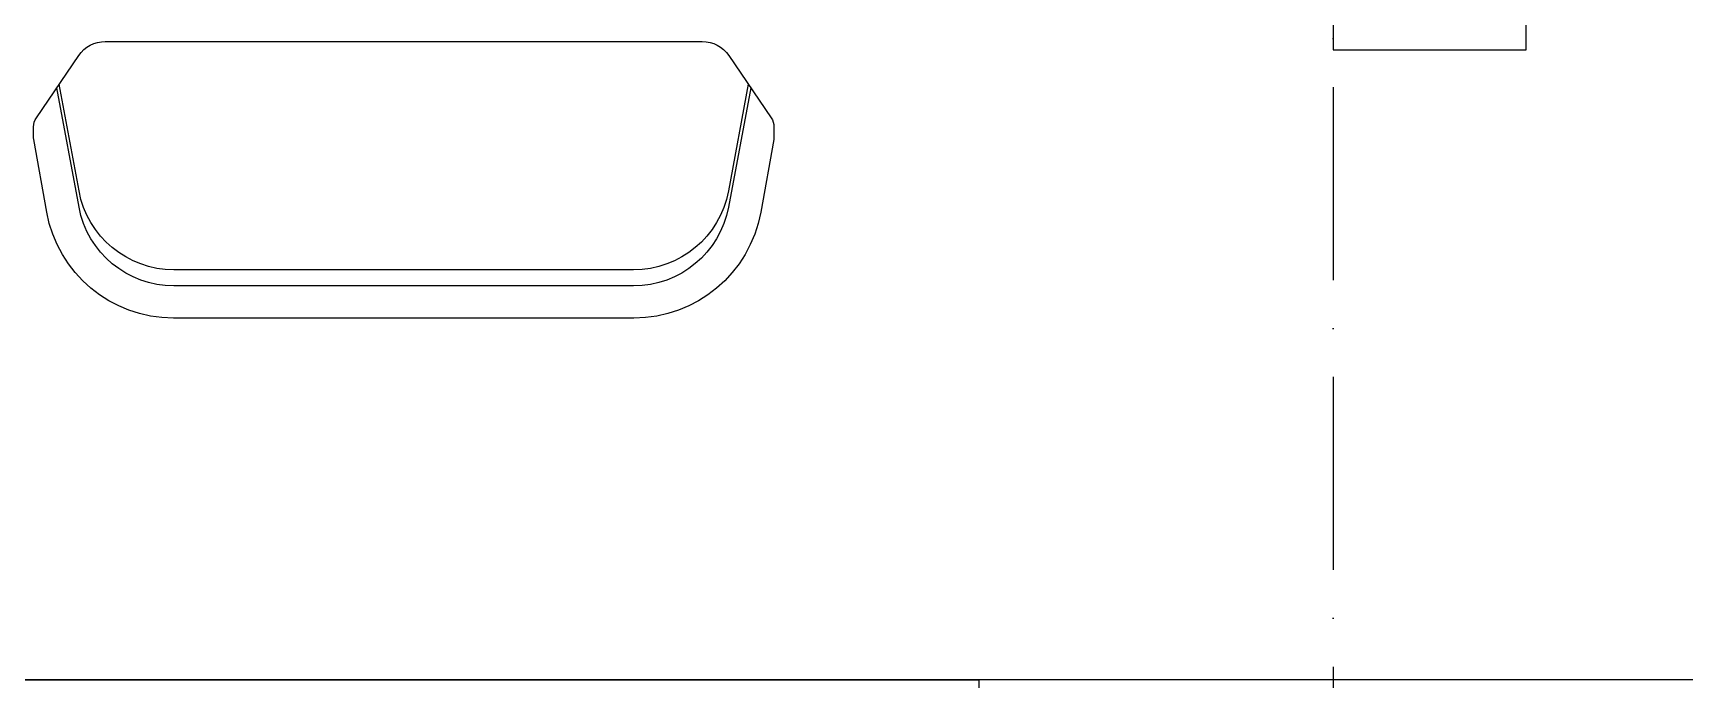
# Model space of a CAD drawing. Header units: millimetres. Extents: x 82776 to 137242, y 11666 to 27998.
# Drawn here: x 103343 to 103856, y 22512 to 22713 of the extents above; entities that cross this region are included whole.
import ezdxf

# ---------------------------------------------------------------- set-up
doc = ezdxf.new("R2010")
doc.units = ezdxf.units.MM
doc.linetypes.add('ACAD_ISO10W100', pattern=[18, 12, -3, 0, -3])
doc.layers.add('0_IFC_Area', color=100, linetype='Continuous', plot=False)
for name, color, linetype in [('0_IFC_Grid', 14, 'ACAD_ISO10W100'), ('2_IFC_Wall', 130, 'Continuous'), ('6_IFC_Furniture', 35, 'Continuous')]:
    doc.layers.add(name, color=color, linetype=linetype)

# ---------------------------------------------------------------- blocks, each defined once
blk = doc.blocks.new('*U694')
blk.add_wipeout([(0, 0), (240, 0), (240, -60), (0, -60)]).dxf.layer = '6_IFC_Furniture'
at = {"layer": '6_IFC_Furniture', "transparency": 33554687}
blk.add_lwpolyline([(0, -60), (0, 0), (240, 0), (240, -60)], close=True, dxfattribs=at)
blk = doc.blocks.new('bdlobikltk1pl')
blk.add_wipeout([(-100.98, -81.62), (-114.13, -62.27), (-114.78, -60.93), (-115, -59.46), (-115, -57.95), (-115, -56.44), (-114.49, -53.15), (-110.89, -32.97), (-110.57, -31.39), (-110.13, -29.59), (-109.41, -27.21), (-108.85, -25.67), (-107.01, -21.56), (-106.21, -20.1), (-104.8, -17.83), (-103.2, -15.59), (-101.86, -13.95), (-100.23, -12.16), (-100.11, -12.03), (-100.11, -12.03), (-97.19, -9.33), (-97.19, -9.33), (-95.52, -8.01), (-95.52, -8.01), (-93.33, -6.47), (-91.99, -5.64), (-89.21, -4.13), (-87.46, -3.32), (-86.1, -2.76), (-84.89, -2.3), (-82.81, -1.63), (-82.81, -1.63), (-79.79, -0.87), (-79.79, -0.87), (-76.18, -0.27), (-71.51, 0), (71.51, 0), (75.22, -0.17), (77.24, -0.41), (79.05, -0.72), (82.18, -1.45), (85.19, -2.41), (87.13, -3.17), (88.74, -3.9), (90.54, -4.81), (92.14, -5.73), (93.73, -6.74), (97.19, -9.33), (97.19, -9.33), (99.22, -11.15), (99.22, -11.15), (102.4, -14.58), (105.11, -18.29), (105.11, -18.29), (106.72, -21.02), (107.73, -23.02), (108.45, -24.66), (109.07, -26.24), (109.07, -26.24), (110.89, -32.97), (114.92, -55.56), (115, -56.44), (115, -59.46), (114.78, -60.93), (114.78, -60.93), (114.13, -62.27), (114.13, -62.27), (100.98, -81.62), (100, -82.84), (100, -82.84), (97.39, -84.84), (96.78, -85.13), (95.72, -85.54), (94.93, -85.75), (92.71, -86), (-92.71, -86), (-94.41, -85.85), (-95.29, -85.66), (-97.39, -84.84), (-98.02, -84.47), (-99.16, -83.64), (-100.02, -82.83)]).dxf.layer = '6_IFC_Furniture'
at = {"layer": '6_IFC_Furniture'}
blk.add_lwpolyline([(-92.71, -86, -0.248329), (-100.98, -81.62), (-114.13, -62.27, -0.150413), (-115, -59.46), (-115, -56.44, -0.044206), (-114.92, -55.56), (-110.89, -32.97, -0.363354), (-71.51, 0), (71.51, 0, -0.363354), (110.89, -32.97), (114.92, -55.56, -0.044206), (115, -56.44), (115, -59.46, -0.150413), (114.13, -62.27), (100.98, -81.62, -0.248329), (92.71, -86)], format="xyb", close=True, dxfattribs=at)
for points in [[(-107.77, -71.63), (-100.88, -34.52, -0.36141), (-71.38, -10), (71.38, -10, -0.36141), (100.88, -34.52), (107.77, -71.63)], [(-107.04, -72.7), (-100.88, -39.52, -0.36141), (-71.38, -15), (71.38, -15, -0.36141), (100.88, -39.52), (107.04, -72.7)]]:
    blk.add_lwpolyline(points, format="xyb", dxfattribs=at)
blk = doc.blocks.new('B ZK PLAN')
at = {"xscale": -1.000000000000007, "rotation": 90}
blk.add_blockref('*U694', (599.98, -224.12), dxfattribs=at)
at = {"layer": '2_IFC_Wall', "elevation": 425.74}
blk.add_lwpolyline([(-20, -795), (609.99, -795), (609.99, -935), (649.99, -935), (649.99, -945), (599.98, -945), (599.99, -870), (569.99, -870), (569.99, -810), (-20, -810), (-20, -1190), (-40, -1190), (-40, -60), (-20, -60), (-20, -660), (489.97, -660), (489.97, -675), (-20, -675), (-20, -795)], close=True, dxfattribs=at)
at = {"rotation": 180.0013048711819}
blk.add_blockref('bdlobikltk1pl', (311.28, -547.52, -100), dxfattribs=at)
blk = doc.blocks.new('B_ZK_NET ALAN')
at = {"layer": '0_IFC_Area'}
blk.add_lwpolyline([(1310.01, -640), (-20, -640), (-20, -40), (0, -40), (0, 0), (599.99, 0), (599.99, -40), (1310.01, -40)], close=True, dxfattribs=at)
blk = doc.blocks.new('B_ZK AKS')
at = {"layer": '0_IFC_Grid', "ltscale": 5}
blk.add_lwpolyline([(-1360, 155), (-1360, -1385)], dxfattribs=at)

msp = doc.modelspace()

# ---------------------------------------------------------------- block references
msp.add_blockref('B_ZK AKS', (105106.78, 23171.55, -425.74))

# ---------------------------------------------------------------- next in the draw order: block references
msp.add_blockref('B ZK PLAN', (103146.78, 23171.55, -425.74))

# ---------------------------------------------------------------- next in the draw order: block references
msp.add_blockref('B_ZK_NET ALAN', (103146.78, 23151.55))

doc.saveas('drawing.dxf')
